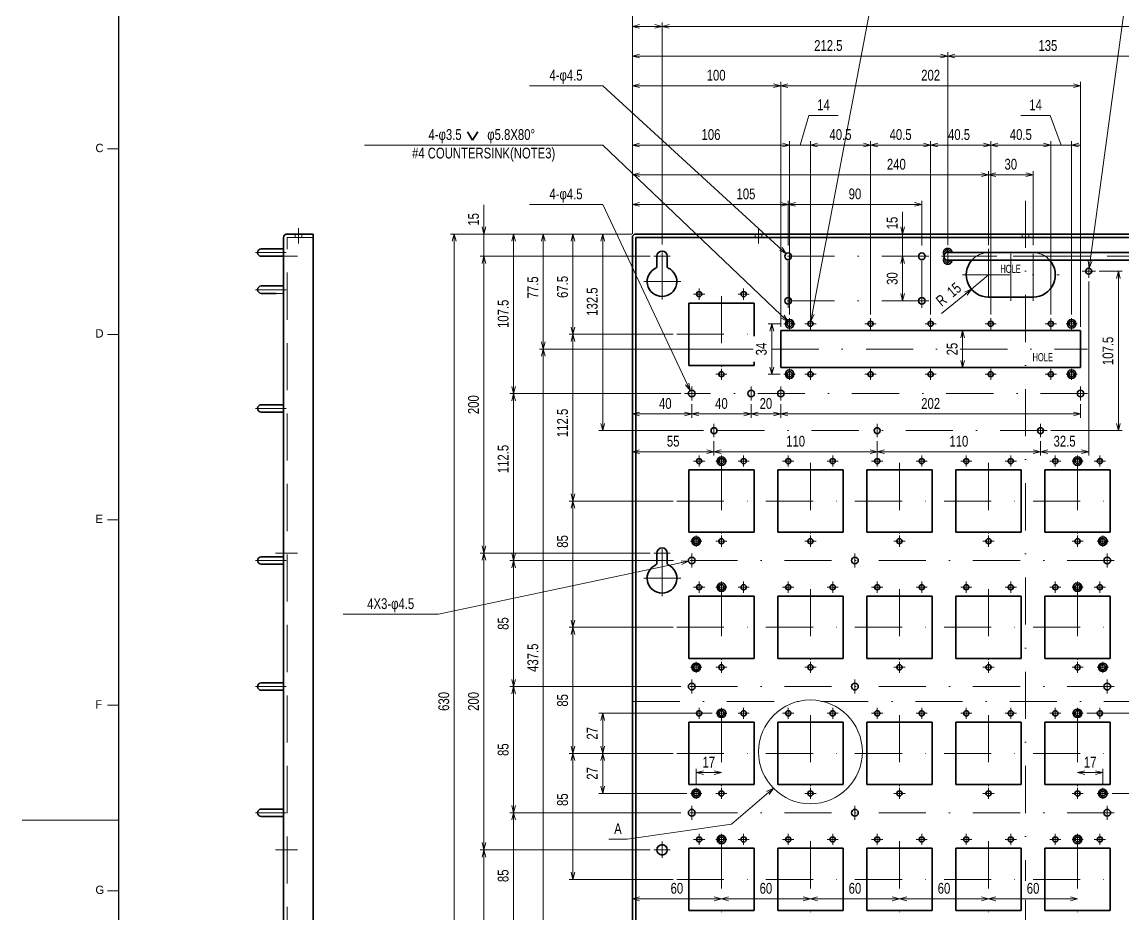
# Model space of a CAD drawing. Header units: millimetres. Extents: x 10 to 832, y 7 to 590.
# Drawn here: x 9.5 to 306.2, y 227.7 to 468.2 of the extents above; entities that cross this region are included whole.
import ezdxf
from ezdxf.enums import TextEntityAlignment as Align

# ---------------------------------------------------------------- set-up
doc = ezdxf.new("R2010")
doc.units = ezdxf.units.MM
for name, pattern in [('DASHDOT', [25.3, 12.7, -6.3, 0, -6.3]), ('DASHED', [19, 12.7, -6.3]), ('DIVIDE', [31.6, 12.7, -6.3, 0, -6.3, 0, -6.3])]:
    doc.linetypes.add(name, pattern=pattern)
for name, color, linetype in [('GR1_02', 7, 'Continuous'), ('GR1_04', 7, 'Continuous'), ('GR1_13', 7, 'Continuous'), ('GR1_16', 7, 'Continuous'), ('図面枠B6M', 7, 'Continuous')]:
    doc.layers.add(name, color=color, linetype=linetype)
doc.styles.add('HG丸ｺﾞｼｯｸM-PRO', font='')
doc.styles.get('HG丸ｺﾞｼｯｸM-PRO').set_extended_font_data('HG丸ｺﾞｼｯｸM-PRO')

# ---------------------------------------------------------------- blocks, each defined once
blk = doc.blocks.new('BLKF023')
at = {"layer": '図面枠B6M', "color": 2, "linetype": 'Continuous', "lineweight": 25}
blk.add_line((35.5, 584), (35.5, 15), dxfattribs=at)
at = {"layer": '図面枠B6M', "color": 4, "linetype": 'Continuous', "lineweight": 13}
for p, q in [((32.5, 434), (35.5, 434)), ((32.5, 384), (35.5, 384)), ((32.5, 334), (35.5, 334)), ((32.5, 284), (35.5, 284)), ((9.5, 253), (35.5, 253)), ((32.5, 234), (35.5, 234))]:
    blk.add_line(p, q, dxfattribs=at)
at = {"layer": '図面枠B6M', "color": 4, "linetype": 'Continuous', "lineweight": 13, "style": 'HG丸ｺﾞｼｯｸM-PRO'}
for s, width, p in [('C', 1.001214, (29.29, 432.45)), ('D', 1.002334, (29.29, 382.45)), ('E', 1.001589, (29.29, 332.45)), ('F', 0.998986, (29.29, 282.45)), ('G', 1.003714, (29.29, 232.45))]:
    blk.add_text(s, height=2.25, dxfattribs=dict(at, width=width)).set_placement(p, align=Align.BOTTOM_LEFT)
blk = doc.blocks.new('BLKF084')
at = {"layer": 'GR1_04', "color": 3, "linetype": 'Continuous', "lineweight": 35}
for p, q in [((80, 324.04), (74, 324.04)), ((74, 322.04), (80, 322.04))]:
    blk.add_line(p, q, dxfattribs=at)
blk.add_arc((74, 323.04), 1, 90, 270, dxfattribs=at)
blk = doc.blocks.new('BLKF083')
at = {"layer": 'GR1_04', "color": 4, "linetype": 'DASHED', "lineweight": 13}
blk.add_line((80, 324.04), (80, 322.04), dxfattribs=at)
at = {"layer": 'GR1_04', "color": 4, "linetype": 'DASHDOT', "lineweight": 13}
blk.add_line((72.4, 323.04), (80.72, 323.04), dxfattribs=at)
at = {"layer": 'GR1_04', "color": 3, "linetype": 'Continuous', "lineweight": 35}
blk.add_blockref('BLKF084', (0, 0), dxfattribs=at)
blk = doc.blocks.new('BLKF086')
at = {"layer": 'GR1_04', "color": 3, "linetype": 'Continuous', "lineweight": 35}
for p, q in [((80, 290.04), (74, 290.04)), ((74, 288.04), (80, 288.04))]:
    blk.add_line(p, q, dxfattribs=at)
blk.add_arc((74, 289.04), 1, 90, 270, dxfattribs=at)
blk = doc.blocks.new('BLKF085')
at = {"layer": 'GR1_04', "color": 4, "linetype": 'DASHDOT', "lineweight": 13}
blk.add_line((72.4, 289.04), (80.72, 289.04), dxfattribs=at)
at = {"layer": 'GR1_04', "color": 4, "linetype": 'DASHED', "lineweight": 13}
blk.add_line((80, 290.04), (80, 288.04), dxfattribs=at)
at = {"layer": 'GR1_04', "color": 3, "linetype": 'Continuous', "lineweight": 35}
blk.add_blockref('BLKF086', (0, 0), dxfattribs=at)
blk = doc.blocks.new('BLKF088')
at = {"layer": 'GR1_04', "color": 3, "linetype": 'Continuous', "lineweight": 35}
for p, q in [((80, 256.04), (74, 256.04)), ((74, 254.04), (80, 254.04))]:
    blk.add_line(p, q, dxfattribs=at)
blk.add_arc((74, 255.04), 1, 90, 270, dxfattribs=at)
blk = doc.blocks.new('BLKF087')
at = {"layer": 'GR1_04', "color": 4, "linetype": 'DASHED', "lineweight": 13}
blk.add_line((80, 256.04), (80, 254.04), dxfattribs=at)
at = {"layer": 'GR1_04', "color": 4, "linetype": 'DASHDOT', "lineweight": 13}
blk.add_line((72.4, 255.04), (80.72, 255.04), dxfattribs=at)
at = {"layer": 'GR1_04', "color": 3, "linetype": 'Continuous', "lineweight": 35}
blk.add_blockref('BLKF088', (0, 0), dxfattribs=at)
blk = doc.blocks.new('BLKF092')
at = {"layer": 'GR1_04', "color": 3, "linetype": 'Continuous', "lineweight": 35}
for p, q in [((80, 407.04), (74, 407.04)), ((74, 405.04), (80, 405.04))]:
    blk.add_line(p, q, dxfattribs=at)
blk.add_arc((74, 406.04), 1, 90, 270, dxfattribs=at)
blk = doc.blocks.new('BLKF091')
at = {"layer": 'GR1_04', "color": 4, "linetype": 'DASHED', "lineweight": 13}
blk.add_line((80, 407.04), (80, 405.04), dxfattribs=at)
at = {"layer": 'GR1_04', "color": 4, "linetype": 'DASHDOT', "lineweight": 13}
blk.add_line((72.4, 406.04), (80.72, 406.04), dxfattribs=at)
at = {"layer": 'GR1_04', "color": 3, "linetype": 'Continuous', "lineweight": 35}
blk.add_blockref('BLKF092', (0, 0), dxfattribs=at)
blk = doc.blocks.new('BLKF100')
at = {"layer": 'GR1_02', "color": 3, "linetype": 'Continuous', "lineweight": 35}
for p, q in [((174, 159.96), (174, 410.12)), ((174.92, 411.04), (385.08, 411.04)), ((174.92, 159.96), (174.92, 410.12)), ((385.08, 410.12), (174.92, 410.12)), ((385.08, 410.12), (385.08, 159.96)), ((386, 159.96), (386, 410.12)), ((385.08, 159.96), (174.92, 159.96)), ((174.92, 159.04), (385.08, 159.04))]:
    blk.add_line(p, q, dxfattribs=at)
at = {"layer": 'GR1_02', "color": 4, "linetype": 'DASHDOT', "lineweight": 13}
for p, q in [((182, 242.84), (182, 247.24)), ((378, 242.84), (378, 247.24)), ((184.2, 245.04), (179.8, 245.04)), ((380.2, 245.04), (375.8, 245.04)), ((182, 162.84), (182, 167.24)), ((378, 162.84), (378, 167.24)), ((184.2, 165.04), (179.8, 165.04)), ((380.2, 165.04), (375.8, 165.04))]:
    blk.add_line(p, q, dxfattribs=at)
at = {"layer": 'GR1_02', "color": 3, "linetype": 'Continuous', "lineweight": 35}
for centre in [(182, 245.04), (378, 245.04), (182, 165.04), (378, 165.04)]:
    blk.add_circle(centre, 1.4, dxfattribs=at)
for centre, start, end in [((174.92, 410.12), 90, 180), ((385.08, 410.12), 0, 90), ((174.92, 159.96), 180, 270), ((385.08, 159.96), 270, 0)]:
    blk.add_arc(centre, 0.92, start, end, dxfattribs=at)
blk = doc.blocks.new('BLKF101')
at = {"layer": 'GR1_02', "color": 3, "linetype": 'Continuous', "lineweight": 35}
for p, q in [((80, 410.12), (80, 159.96)), ((88, 411.04), (80.92, 411.04)), ((88, 159.04), (88, 411.04)), ((88, 159.04), (80.92, 159.04))]:
    blk.add_line(p, q, dxfattribs=at)
at = {"layer": 'GR1_02', "color": 4, "linetype": 'DASHED', "lineweight": 13}
for p, q in [((88, 410.12), (80.92, 410.12)), ((80.92, 159.96), (80.92, 410.12)), ((88, 159.96), (80.92, 159.96))]:
    blk.add_line(p, q, dxfattribs=at)
at = {"layer": 'GR1_02', "color": 4, "linetype": 'DASHDOT', "lineweight": 13}
for p, q in [((77.8, 405.04), (83.72, 405.04)), ((77.8, 325.04), (83.72, 325.04)), ((77.8, 245.04), (83.72, 245.04)), ((77.8, 165.04), (83.72, 165.04))]:
    blk.add_line(p, q, dxfattribs=at)
at = {"layer": 'GR1_02', "color": 3, "linetype": 'Continuous', "lineweight": 35}
for centre, start, end in [((80.92, 410.12), 90, 180), ((80.92, 159.96), 180, 270)]:
    blk.add_arc(centre, 0.92, start, end, dxfattribs=at)
blk = doc.blocks.new('BLKF119')
at = {"layer": 'GR1_02', "color": 4, "linetype": 'DASHED', "lineweight": 13}
blk.add_line((282, 406.04), (270, 406.04), dxfattribs=at)
at = {"layer": 'GR1_02', "color": 3, "linetype": 'Continuous', "lineweight": 35}
blk.add_line((282, 394.04), (270, 394.04), dxfattribs=at)
for centre, start, end in [((270, 400.04), 138.1897, 270), ((282, 400.04), 270, 41.8103)]:
    blk.add_arc(centre, 6, start, end, dxfattribs=at)
at = {"layer": 'GR1_02', "color": 4, "linetype": 'DASHED', "lineweight": 13}
for centre, start, end in [((270, 400.04), 90, 138.1897), ((282, 400.04), 41.8103, 90)]:
    blk.add_arc(centre, 6, start, end, dxfattribs=at)
blk = doc.blocks.new('BLKF131')
at = {"layer": 'GR1_04', "color": 3, "linetype": 'Continuous', "lineweight": 35}
for p, q in [((80, 397.04), (74, 397.04)), ((74, 395.04), (77.96, 395.04))]:
    blk.add_line(p, q, dxfattribs=at)
at = {"layer": 'GR1_04', "color": 4, "linetype": 'DASHED', "lineweight": 13}
blk.add_line((77.96, 395.04), (80, 395.04), dxfattribs=at)
at = {"layer": 'GR1_04', "color": 3, "linetype": 'Continuous', "lineweight": 35}
blk.add_arc((74, 396.04), 1, 90, 270, dxfattribs=at)
blk = doc.blocks.new('BLKF130')
at = {"layer": 'GR1_04', "color": 4, "linetype": 'DASHDOT', "lineweight": 13}
blk.add_line((72.4, 396.04), (80.72, 396.04), dxfattribs=at)
at = {"layer": 'GR1_04', "color": 4, "linetype": 'DASHED', "lineweight": 13}
blk.add_line((80, 397.04), (80, 395.04), dxfattribs=at)
at = {"layer": 'GR1_04', "color": 3, "linetype": 'Continuous', "lineweight": 35}
blk.add_blockref('BLKF131', (0, 0), dxfattribs=at)
blk = doc.blocks.new('BLKF133')
at = {"layer": 'GR1_04', "color": 3, "linetype": 'Continuous', "lineweight": 35}
for p, q in [((80, 365.04), (74, 365.04)), ((74, 363.04), (80, 363.04))]:
    blk.add_line(p, q, dxfattribs=at)
blk.add_arc((74, 364.04), 1, 90, 270, dxfattribs=at)
blk = doc.blocks.new('BLKF132')
at = {"layer": 'GR1_04', "color": 4, "linetype": 'DASHED', "lineweight": 13}
blk.add_line((80, 365.04), (80, 363.04), dxfattribs=at)
at = {"layer": 'GR1_04', "color": 4, "linetype": 'DASHDOT', "lineweight": 13}
blk.add_line((72.4, 364.04), (80.72, 364.04), dxfattribs=at)
at = {"layer": 'GR1_04', "color": 3, "linetype": 'Continuous', "lineweight": 35}
blk.add_blockref('BLKF133', (0, 0), dxfattribs=at)
blk = doc.blocks.new('BLKF147')
at = {"layer": 'GR1_02', "color": 4, "linetype": 'DASHDOT', "lineweight": 13}
for p, q in [((182, 393.41), (182, 407.24)), ((184.2, 405.04), (179.8, 405.04)), ((177.05, 398.24), (187.08, 398.24))]:
    blk.add_line(p, q, dxfattribs=at)
at = {"layer": 'GR1_02', "color": 3, "linetype": 'Continuous', "lineweight": 35}
for p, q in [((180.6, 405.04), (180.6, 402.25)), ((183.4, 405.04), (183.4, 402.25))]:
    blk.add_line(p, q, dxfattribs=at)
for centre, radius, start, end in [((182, 405.04), 1.4, 0, 180), ((182, 398.24), 4, 114.1477, 65.8523), ((180.2, 402.25), 0.4, 294.1477, 0), ((183.8, 402.25), 0.4, 180, 245.8523)]:
    blk.add_arc(centre, radius, start, end, dxfattribs=at)
blk = doc.blocks.new('BLKF148')
at = {"layer": 'GR1_02', "color": 4, "linetype": 'DASHDOT', "lineweight": 13}
for p, q in [((182, 313.41), (182, 327.24)), ((184.2, 325.04), (179.8, 325.04)), ((177.05, 318.24), (187.08, 318.24))]:
    blk.add_line(p, q, dxfattribs=at)
at = {"layer": 'GR1_02', "color": 3, "linetype": 'Continuous', "lineweight": 35}
for p, q in [((180.6, 325.04), (180.6, 322.25)), ((183.4, 325.04), (183.4, 322.25))]:
    blk.add_line(p, q, dxfattribs=at)
for centre, radius, start, end in [((182, 325.04), 1.4, 0, 180), ((182, 318.24), 4, 114.1477, 65.8523), ((180.2, 322.25), 0.4, 294.1477, 0), ((183.8, 322.25), 0.4, 180, 245.8523)]:
    blk.add_arc(centre, radius, start, end, dxfattribs=at)
blk = doc.blocks.new('BLKF150')
at = {"layer": 'GR1_04', "color": 3, "linetype": 'Continuous', "lineweight": 35}
for p, q in [((313, 406.04), (259, 406.04)), ((259, 404.04), (313, 404.04))]:
    blk.add_line(p, q, dxfattribs=at)
for centre, start, end in [((259, 405.04), 90, 270), ((313, 405.04), 270, 90)]:
    blk.add_arc(centre, 1, start, end, dxfattribs=at)
blk = doc.blocks.new('BLKF200')
at = {"layer": 'GR1_02', "color": 3, "linetype": 'Continuous', "lineweight": 35}
for p, q in [((189.2, 375.64), (189.2, 392.44)), ((189.2, 392.44), (206.8, 392.44)), ((206.8, 383.5), (206.8, 392.44)), ((189.2, 375.64), (206.8, 375.64)), ((206.8, 375.64), (206.8, 376.58))]:
    blk.add_line(p, q, dxfattribs=at)
blk = doc.blocks.new('BLKF201')
at = {"layer": 'GR1_02', "color": 3, "linetype": 'Continuous', "lineweight": 35}
for p, q in [((214, 385.04), (294.8, 385.04)), ((214, 375.04), (214, 385.04)), ((294.8, 385.04), (294.8, 375.04)), ((214, 375.04), (294.8, 375.04))]:
    blk.add_line(p, q, dxfattribs=at)
blk = doc.blocks.new('BLKF202')
at = {"layer": 'GR1_02', "color": 3, "linetype": 'Continuous', "lineweight": 35}
for p, q in [((189.2, 330.64), (189.2, 347.44)), ((189.2, 347.44), (206.8, 347.44)), ((206.8, 330.64), (206.8, 347.44)), ((189.2, 330.64), (206.8, 330.64))]:
    blk.add_line(p, q, dxfattribs=at)
blk = doc.blocks.new('BLKF203')
at = {"layer": 'GR1_02', "color": 3, "linetype": 'Continuous', "lineweight": 35}
for p, q in [((213.2, 330.64), (213.2, 347.44)), ((213.2, 347.44), (230.8, 347.44)), ((230.8, 330.64), (230.8, 347.44)), ((213.2, 330.64), (230.8, 330.64))]:
    blk.add_line(p, q, dxfattribs=at)
blk = doc.blocks.new('BLKF204')
at = {"layer": 'GR1_02', "color": 3, "linetype": 'Continuous', "lineweight": 35}
for p, q in [((237.2, 330.64), (237.2, 347.44)), ((237.2, 347.44), (254.8, 347.44)), ((254.8, 330.64), (254.8, 347.44)), ((237.2, 330.64), (254.8, 330.64))]:
    blk.add_line(p, q, dxfattribs=at)
blk = doc.blocks.new('BLKF205')
at = {"layer": 'GR1_02', "color": 3, "linetype": 'Continuous', "lineweight": 35}
for p, q in [((261.2, 330.64), (261.2, 347.44)), ((261.2, 347.44), (278.8, 347.44)), ((278.8, 330.64), (278.8, 347.44)), ((261.2, 330.64), (278.8, 330.64))]:
    blk.add_line(p, q, dxfattribs=at)
blk = doc.blocks.new('BLKF206')
at = {"layer": 'GR1_02', "color": 3, "linetype": 'Continuous', "lineweight": 35}
for p, q in [((285.2, 330.64), (285.2, 347.44)), ((285.2, 347.44), (302.8, 347.44)), ((302.8, 330.64), (302.8, 347.44)), ((285.2, 330.64), (302.8, 330.64))]:
    blk.add_line(p, q, dxfattribs=at)
blk = doc.blocks.new('BLKF207')
at = {"layer": 'GR1_02', "color": 3, "linetype": 'Continuous', "lineweight": 35}
for p, q in [((189.2, 296.64), (189.2, 313.44)), ((189.2, 313.44), (206.8, 313.44)), ((206.8, 296.64), (206.8, 313.44)), ((189.2, 296.64), (206.8, 296.64))]:
    blk.add_line(p, q, dxfattribs=at)
blk = doc.blocks.new('BLKF208')
at = {"layer": 'GR1_02', "color": 3, "linetype": 'Continuous', "lineweight": 35}
for p, q in [((213.2, 296.64), (213.2, 313.44)), ((213.2, 313.44), (230.8, 313.44)), ((230.8, 296.64), (230.8, 313.44)), ((213.2, 296.64), (230.8, 296.64))]:
    blk.add_line(p, q, dxfattribs=at)
blk = doc.blocks.new('BLKF209')
at = {"layer": 'GR1_02', "color": 3, "linetype": 'Continuous', "lineweight": 35}
for p, q in [((237.2, 296.64), (237.2, 313.44)), ((237.2, 313.44), (254.8, 313.44)), ((254.8, 296.64), (254.8, 313.44)), ((237.2, 296.64), (254.8, 296.64))]:
    blk.add_line(p, q, dxfattribs=at)
blk = doc.blocks.new('BLKF210')
at = {"layer": 'GR1_02', "color": 3, "linetype": 'Continuous', "lineweight": 35}
for p, q in [((261.2, 296.64), (261.2, 313.44)), ((261.2, 313.44), (278.8, 313.44)), ((278.8, 296.64), (278.8, 313.44)), ((261.2, 296.64), (278.8, 296.64))]:
    blk.add_line(p, q, dxfattribs=at)
blk = doc.blocks.new('BLKF211')
at = {"layer": 'GR1_02', "color": 3, "linetype": 'Continuous', "lineweight": 35}
for p, q in [((285.2, 296.64), (285.2, 313.44)), ((285.2, 313.44), (302.8, 313.44)), ((302.8, 296.64), (302.8, 313.44)), ((285.2, 296.64), (302.8, 296.64))]:
    blk.add_line(p, q, dxfattribs=at)
blk = doc.blocks.new('BLKF212')
at = {"layer": 'GR1_02', "color": 3, "linetype": 'Continuous', "lineweight": 35}
for p, q in [((189.2, 262.64), (189.2, 279.44)), ((189.2, 279.44), (206.8, 279.44)), ((206.8, 262.64), (206.8, 279.44)), ((189.2, 262.64), (206.8, 262.64))]:
    blk.add_line(p, q, dxfattribs=at)
blk = doc.blocks.new('BLKF213')
at = {"layer": 'GR1_02', "color": 3, "linetype": 'Continuous', "lineweight": 35}
for p, q in [((213.2, 262.64), (213.2, 279.44)), ((213.2, 279.44), (230.8, 279.44)), ((230.8, 262.64), (230.8, 279.44)), ((213.2, 262.64), (230.8, 262.64))]:
    blk.add_line(p, q, dxfattribs=at)
blk = doc.blocks.new('BLKF214')
at = {"layer": 'GR1_02', "color": 3, "linetype": 'Continuous', "lineweight": 35}
for p, q in [((237.2, 262.64), (237.2, 279.44)), ((237.2, 279.44), (254.8, 279.44)), ((254.8, 262.64), (254.8, 279.44)), ((237.2, 262.64), (254.8, 262.64))]:
    blk.add_line(p, q, dxfattribs=at)
blk = doc.blocks.new('BLKF215')
at = {"layer": 'GR1_02', "color": 3, "linetype": 'Continuous', "lineweight": 35}
for p, q in [((261.2, 262.64), (261.2, 279.44)), ((261.2, 279.44), (278.8, 279.44)), ((278.8, 262.64), (278.8, 279.44)), ((261.2, 262.64), (278.8, 262.64))]:
    blk.add_line(p, q, dxfattribs=at)
blk = doc.blocks.new('BLKF216')
at = {"layer": 'GR1_02', "color": 3, "linetype": 'Continuous', "lineweight": 35}
for p, q in [((285.2, 262.64), (285.2, 279.44)), ((285.2, 279.44), (302.8, 279.44)), ((302.8, 262.64), (302.8, 279.44)), ((285.2, 262.64), (302.8, 262.64))]:
    blk.add_line(p, q, dxfattribs=at)
blk = doc.blocks.new('BLKF217')
at = {"layer": 'GR1_02', "color": 3, "linetype": 'Continuous', "lineweight": 35}
for p, q in [((189.2, 228.64), (189.2, 245.44)), ((189.2, 245.44), (206.8, 245.44)), ((206.8, 228.64), (206.8, 245.44)), ((189.2, 228.64), (206.8, 228.64))]:
    blk.add_line(p, q, dxfattribs=at)
blk = doc.blocks.new('BLKF218')
at = {"layer": 'GR1_02', "color": 3, "linetype": 'Continuous', "lineweight": 35}
for p, q in [((213.2, 228.64), (213.2, 245.44)), ((213.2, 245.44), (230.8, 245.44)), ((230.8, 228.64), (230.8, 245.44)), ((213.2, 228.64), (230.8, 228.64))]:
    blk.add_line(p, q, dxfattribs=at)
blk = doc.blocks.new('BLKF219')
at = {"layer": 'GR1_02', "color": 3, "linetype": 'Continuous', "lineweight": 35}
for p, q in [((237.2, 228.64), (237.2, 245.44)), ((237.2, 245.44), (254.8, 245.44)), ((254.8, 228.64), (254.8, 245.44)), ((237.2, 228.64), (254.8, 228.64))]:
    blk.add_line(p, q, dxfattribs=at)
blk = doc.blocks.new('BLKF220')
at = {"layer": 'GR1_02', "color": 3, "linetype": 'Continuous', "lineweight": 35}
for p, q in [((261.2, 228.64), (261.2, 245.44)), ((261.2, 245.44), (278.8, 245.44)), ((278.8, 228.64), (278.8, 245.44)), ((261.2, 228.64), (278.8, 228.64))]:
    blk.add_line(p, q, dxfattribs=at)
blk = doc.blocks.new('BLKF221')
at = {"layer": 'GR1_02', "color": 3, "linetype": 'Continuous', "lineweight": 35}
for p, q in [((285.2, 228.64), (285.2, 245.44)), ((285.2, 245.44), (302.8, 245.44)), ((302.8, 228.64), (302.8, 245.44)), ((285.2, 228.64), (302.8, 228.64))]:
    blk.add_line(p, q, dxfattribs=at)
blk = doc.blocks.new('FXTIP_ARROW_S')
at = {"color": 0, "linetype": 'Continuous', "lineweight": -2}
for q in [(-1, 0), (-0.97, 0.26), (-0.97, -0.26)]:
    blk.add_line((0, 0), q, dxfattribs=at)
blk = doc.blocks.new('FXTIP_ARROW_E')
at = {"color": 0, "linetype": 'Continuous', "lineweight": -2}
for q in [(-1, 0), (-0.97, 0.26), (-0.97, -0.26)]:
    blk.add_line((0, 0), q, dxfattribs=at)

msp = doc.modelspace()

# ---------------------------------------------------------------- hatches: boundary and pattern name
at = {"layer": 'GR1_13', "linetype": 'DIVIDE', "lineweight": 13}
h = msp.add_hatch(dxfattribs=at)
h.set_pattern_fill('_USER', color=4, scale=0.4, angle=45, style=0, pattern_type=0)
h.set_pattern_definition([(45, (0, 0), (-0.2828427, 0.2828427), [])])
edge = h.paths.add_edge_path(flags=0)
edge.add_arc((259, 404.04), 1.2, 143.1301, 360)
edge.add_line((260.2, 404.04), (259, 404.04))
edge.add_arc((259, 405.04), 1, 196.2602, 270, ccw=False)
edge = h.paths.add_edge_path(flags=0)
edge.add_arc((259, 406.04), 1.2, 0, 216.8699, ccw=False)
edge.add_line((260.2, 406.04), (259, 406.04))
edge.add_arc((259, 405.04), 1, 90, 163.7398)

# ---------------------------------------------------------------- linework, layer by layer
at = {"layer": 'GR1_02', "color": 4, "linetype": 'DASHDOT', "lineweight": 13}
for p, q in [((280, 420.04), (280, 236.64)), ((280, 420.04), (280, 236.64)), ((84, 408.5), (84, 412.66)), ((208, 408.5), (208, 412.66)), ((216, 391.14), (216, 406.94)), ((252, 391.14), (252, 406.94)), ((270, 407.04), (270, 393.04)), ((276, 393.04), (276, 407.04)), ((282, 393.04), (282, 407.04)), ((253.9, 405.04), (214.1, 405.04)), ((298.8, 401.04), (295.2, 401.04)), ((297, 399.24), (297, 402.84)), ((263, 400.04), (289, 400.04)), ((193.5, 394.84), (190.5, 394.84)), ((192, 393.34), (192, 396.34)), ((205.5, 394.84), (202.5, 394.84)), ((204, 393.34), (204, 396.34)), ((198, 394.34), (198, 374.74)), ((253.9, 393.04), (214.1, 393.04)), ((217.9, 386.84), (214.8, 386.84)), ((216.4, 385.34), (216.4, 388.34)), ((223.5, 386.84), (220.5, 386.84)), ((222, 385.34), (222, 388.34)), ((239.7, 386.84), (236.7, 386.84)), ((238.2, 385.34), (238.2, 388.34)), ((255.9, 386.84), (252.9, 386.84)), ((254.4, 385.34), (254.4, 388.34)), ((272.1, 386.84), (269.1, 386.84)), ((270.6, 385.34), (270.6, 388.34)), ((288.3, 386.84), (285.3, 386.84)), ((286.8, 385.34), (286.8, 388.34)), ((293.9, 386.84), (290.9, 386.84)), ((292.4, 385.34), (292.4, 388.34)), ((186, 384.04), (210, 384.04)), ((211.58, 380.04), (296.63, 380.04)), ((198, 371.74), (198, 374.74)), ((216.4, 371.74), (216.4, 374.74)), ((222, 371.74), (222, 374.74)), ((238.2, 371.74), (238.2, 374.74)), ((254.4, 371.74), (254.4, 374.74)), ((270.6, 371.74), (270.6, 374.74)), ((286.8, 371.74), (286.8, 374.74)), ((292.4, 371.74), (292.4, 374.74)), ((199.5, 373.24), (196.5, 373.24)), ((217.9, 373.24), (214.8, 373.24)), ((223.5, 373.24), (220.5, 373.24)), ((239.7, 373.24), (236.7, 373.24)), ((255.9, 373.24), (252.9, 373.24)), ((272.1, 373.24), (269.1, 373.24)), ((288.3, 373.24), (285.3, 373.24)), ((293.9, 373.24), (290.9, 373.24)), ((296.7, 368.04), (188.1, 368.04)), ((190, 366.14), (190, 369.94)), ((206, 366.14), (206, 369.94)), ((214, 366.14), (214, 369.94)), ((294.8, 366.14), (294.8, 369.94)), ((196, 356.24), (196, 359.84)), ((240, 356.24), (240, 359.84)), ((284, 356.24), (284, 359.84)), ((285.8, 358.04), (194.2, 358.04)), ((192, 348.34), (192, 351.34)), ((198, 348.34), (198, 351.34)), ((204, 348.34), (204, 351.34)), ((216, 348.34), (216, 351.34)), ((228, 348.34), (228, 351.34)), ((240, 348.34), (240, 351.34)), ((252, 348.34), (252, 351.34)), ((264, 348.34), (264, 351.34)), ((276, 348.34), (276, 351.34)), ((288, 348.34), (288, 351.34)), ((294, 348.34), (294, 351.34)), ((300, 348.34), (300, 351.34)), ((193.5, 349.84), (190.5, 349.84)), ((199.5, 349.84), (196.5, 349.84)), ((198, 349.34), (198, 329.74)), ((205.5, 349.84), (202.5, 349.84)), ((217.5, 349.84), (214.5, 349.84)), ((222, 349.34), (222, 329.74)), ((229.5, 349.84), (226.5, 349.84)), ((241.5, 349.84), (238.5, 349.84)), ((246, 349.34), (246, 329.74)), ((253.5, 349.84), (250.5, 349.84)), ((265.5, 349.84), (262.5, 349.84)), ((270, 349.34), (270, 329.74)), ((277.5, 349.84), (274.5, 349.84)), ((289.5, 349.84), (286.5, 349.84)), ((295.5, 349.84), (292.5, 349.84)), ((294, 349.34), (294, 329.74)), ((301.5, 349.84), (298.5, 349.84)), ((186, 339.04), (210, 339.04)), ((210, 339.04), (234, 339.04)), ((234, 339.04), (258, 339.04)), ((258, 339.04), (282, 339.04)), ((282, 339.04), (306, 339.04)), ((191.2, 326.74), (191.2, 329.74)), ((198, 326.74), (198, 329.74)), ((222, 326.74), (222, 329.74)), ((246, 326.74), (246, 329.74)), ((270, 326.74), (270, 329.74)), ((294, 326.74), (294, 329.74)), ((300.8, 326.74), (300.8, 329.74)), ((192.7, 328.24), (189.7, 328.24)), ((199.5, 328.24), (196.5, 328.24)), ((223.5, 328.24), (220.5, 328.24)), ((247.5, 328.24), (244.5, 328.24)), ((271.5, 328.24), (268.5, 328.24)), ((295.5, 328.24), (292.5, 328.24)), ((302.3, 328.24), (299.3, 328.24)), ((190, 321.14), (190, 324.94)), ((234, 321.14), (234, 324.94)), ((302, 321.14), (302, 324.94)), ((303.9, 323.04), (185.9, 323.04)), ((193.5, 315.84), (190.5, 315.84)), ((192, 314.34), (192, 317.34)), ((199.5, 315.84), (196.5, 315.84)), ((198, 314.34), (198, 317.34)), ((198, 315.34), (198, 295.74)), ((205.5, 315.84), (202.5, 315.84)), ((204, 314.34), (204, 317.34)), ((217.5, 315.84), (214.5, 315.84)), ((216, 314.34), (216, 317.34)), ((222, 315.34), (222, 295.74)), ((229.5, 315.84), (226.5, 315.84)), ((228, 314.34), (228, 317.34)), ((241.5, 315.84), (238.5, 315.84)), ((240, 314.34), (240, 317.34)), ((246, 315.34), (246, 295.74)), ((253.5, 315.84), (250.5, 315.84)), ((252, 314.34), (252, 317.34)), ((265.5, 315.84), (262.5, 315.84)), ((264, 314.34), (264, 317.34)), ((270, 315.34), (270, 295.74)), ((277.5, 315.84), (274.5, 315.84)), ((276, 314.34), (276, 317.34)), ((289.5, 315.84), (286.5, 315.84)), ((288, 314.34), (288, 317.34)), ((295.5, 315.84), (292.5, 315.84)), ((294, 314.34), (294, 317.34)), ((294, 315.34), (294, 295.74)), ((301.5, 315.84), (298.5, 315.84)), ((300, 314.34), (300, 317.34)), ((186, 305.04), (210, 305.04)), ((210, 305.04), (234, 305.04)), ((234, 305.04), (258, 305.04)), ((258, 305.04), (282, 305.04)), ((282, 305.04), (306, 305.04)), ((192.7, 294.24), (189.7, 294.24)), ((191.2, 292.74), (191.2, 295.74)), ((199.5, 294.24), (196.5, 294.24)), ((198, 292.74), (198, 295.74)), ((223.5, 294.24), (220.5, 294.24)), ((222, 292.74), (222, 295.74)), ((247.5, 294.24), (244.5, 294.24)), ((246, 292.74), (246, 295.74)), ((271.5, 294.24), (268.5, 294.24)), ((270, 292.74), (270, 295.74)), ((295.5, 294.24), (292.5, 294.24)), ((294, 292.74), (294, 295.74)), ((302.3, 294.24), (299.3, 294.24)), ((300.8, 292.74), (300.8, 295.74)), ((190, 287.14), (190, 290.94)), ((234, 287.14), (234, 290.94)), ((302, 287.14), (302, 290.94)), ((303.9, 289.04), (188.1, 289.04)), ((390, 285.04), (170, 285.04)), ((390, 285.04), (170, 285.04)), ((192, 280.34), (192, 283.34)), ((198, 280.34), (198, 283.34)), ((204, 280.34), (204, 283.34)), ((216, 280.34), (216, 283.34)), ((228, 280.34), (228, 283.34)), ((240, 280.34), (240, 283.34)), ((252, 280.34), (252, 283.34)), ((264, 280.34), (264, 283.34)), ((276, 280.34), (276, 283.34)), ((288, 280.34), (288, 283.34)), ((294, 280.34), (294, 283.34)), ((300, 280.34), (300, 283.34)), ((193.5, 281.84), (190.5, 281.84)), ((199.5, 281.84), (196.5, 281.84)), ((198, 281.34), (198, 261.74)), ((205.5, 281.84), (202.5, 281.84)), ((217.5, 281.84), (214.5, 281.84)), ((222, 281.34), (222, 261.74)), ((229.5, 281.84), (226.5, 281.84)), ((241.5, 281.84), (238.5, 281.84)), ((246, 281.34), (246, 261.74)), ((253.5, 281.84), (250.5, 281.84)), ((265.5, 281.84), (262.5, 281.84)), ((270, 281.34), (270, 261.74)), ((277.5, 281.84), (274.5, 281.84)), ((289.5, 281.84), (286.5, 281.84)), ((295.5, 281.84), (292.5, 281.84)), ((294, 281.34), (294, 261.74)), ((301.5, 281.84), (298.5, 281.84)), ((186, 271.04), (210, 271.04)), ((210, 271.04), (234, 271.04)), ((234, 271.04), (258, 271.04)), ((258, 271.04), (282, 271.04)), ((282, 271.04), (306, 271.04)), ((191.2, 258.74), (191.2, 261.74)), ((198, 258.74), (198, 261.74)), ((222, 258.74), (222, 261.74)), ((246, 258.74), (246, 261.74)), ((270, 258.74), (270, 261.74)), ((294, 258.74), (294, 261.74)), ((300.8, 258.74), (300.8, 261.74)), ((192.7, 260.24), (189.7, 260.24)), ((199.5, 260.24), (196.5, 260.24)), ((223.5, 260.24), (220.5, 260.24)), ((247.5, 260.24), (244.5, 260.24)), ((271.5, 260.24), (268.5, 260.24)), ((295.5, 260.24), (292.5, 260.24)), ((302.3, 260.24), (299.3, 260.24)), ((190, 253.14), (190, 256.94)), ((234, 253.14), (234, 256.94)), ((302, 253.14), (302, 256.94)), ((303.9, 255.04), (188.1, 255.04)), ((192, 246.34), (192, 249.34)), ((198, 246.34), (198, 249.34)), ((204, 246.34), (204, 249.34)), ((216, 246.34), (216, 249.34)), ((228, 246.34), (228, 249.34)), ((240, 246.34), (240, 249.34)), ((252, 246.34), (252, 249.34)), ((264, 246.34), (264, 249.34)), ((276, 246.34), (276, 249.34)), ((288, 246.34), (288, 249.34)), ((294, 246.34), (294, 249.34)), ((300, 246.34), (300, 249.34)), ((193.5, 247.84), (190.5, 247.84)), ((199.5, 247.84), (196.5, 247.84)), ((198, 247.34), (198, 227.74)), ((205.5, 247.84), (202.5, 247.84)), ((217.5, 247.84), (214.5, 247.84)), ((222, 247.34), (222, 227.74)), ((229.5, 247.84), (226.5, 247.84)), ((241.5, 247.84), (238.5, 247.84)), ((246, 247.34), (246, 227.74)), ((253.5, 247.84), (250.5, 247.84)), ((265.5, 247.84), (262.5, 247.84)), ((270, 247.34), (270, 227.74)), ((277.5, 247.84), (274.5, 247.84)), ((289.5, 247.84), (286.5, 247.84)), ((295.5, 247.84), (292.5, 247.84)), ((294, 247.34), (294, 227.74)), ((301.5, 247.84), (298.5, 247.84)), ((186, 237.04), (210, 237.04)), ((210, 237.04), (234, 237.04)), ((234, 237.04), (258, 237.04)), ((258, 237.04), (282, 237.04)), ((282, 237.04), (306, 237.04)), ((280, 231.52), (280, 150.04)), ((280, 231.52), (280, 150.04))]:
    msp.add_line(p, q, dxfattribs=at)
at = {"layer": 'GR1_02', "color": 4, "linetype": 'DASHED', "lineweight": 13}
for p, q in [((83.1, 411.04), (83.1, 410.12)), ((84.9, 411.04), (84.9, 410.12)), ((207.1, 411.04), (207.1, 410.12)), ((208.9, 411.04), (208.9, 410.12)), ((279.1, 411.04), (279.1, 410.12)), ((280.9, 411.04), (280.9, 410.12))]:
    msp.add_line(p, q, dxfattribs=at)
at = {"layer": 'GR1_02', "color": 3, "linetype": 'Continuous', "lineweight": 35}
for centre, radius in [((216, 405.04), 0.9), ((252, 405.04), 0.9), ((297, 401.04), 0.8), ((192, 394.84), 0.7), ((204, 394.84), 0.7), ((216, 393.04), 0.9), ((252, 393.04), 0.9), ((216.4, 386.84), 1.16), ((216.4, 386.84), 0.7), ((222, 386.84), 0.7), ((238.2, 386.84), 0.7), ((254.4, 386.84), 0.7), ((270.6, 386.84), 0.7), ((286.8, 386.84), 0.7), ((292.4, 386.84), 1.16), ((292.4, 386.84), 0.7), ((198, 373.24), 0.7), ((216.4, 373.24), 1.16), ((216.4, 373.24), 0.7), ((222, 373.24), 0.7), ((238.2, 373.24), 0.7), ((254.4, 373.24), 0.7), ((270.6, 373.24), 0.7), ((286.8, 373.24), 0.7), ((292.4, 373.24), 1.16), ((292.4, 373.24), 0.7), ((190, 368.04), 0.9), ((206, 368.04), 0.9), ((214, 368.04), 0.9), ((294.8, 368.04), 0.9), ((196, 358.04), 0.8), ((240, 358.04), 0.8), ((284, 358.04), 0.8), ((192, 349.84), 0.7), ((198, 349.84), 1.16), ((198, 349.84), 0.7), ((204, 349.84), 0.7), ((216, 349.84), 0.7), ((228, 349.84), 0.7), ((240, 349.84), 0.7), ((252, 349.84), 0.7), ((264, 349.84), 0.7), ((276, 349.84), 0.7), ((288, 349.84), 0.7), ((294, 349.84), 1.16), ((294, 349.84), 0.7), ((300, 349.84), 0.7), ((191.2, 328.24), 1.16), ((300.8, 328.24), 1.16), ((191.2, 328.24), 0.7), ((198, 328.24), 0.7), ((222, 328.24), 0.7), ((246, 328.24), 0.7), ((270, 328.24), 0.7), ((294, 328.24), 0.7), ((300.8, 328.24), 0.7), ((190, 323.04), 0.9), ((234, 323.04), 0.9), ((302, 323.04), 0.9), ((192, 315.84), 0.7), ((198, 315.84), 1.16), ((198, 315.84), 0.7), ((204, 315.84), 0.7), ((216, 315.84), 0.7), ((228, 315.84), 0.7), ((240, 315.84), 0.7), ((252, 315.84), 0.7), ((264, 315.84), 0.7), ((276, 315.84), 0.7), ((288, 315.84), 0.7), ((294, 315.84), 1.16), ((294, 315.84), 0.7), ((300, 315.84), 0.7), ((191.2, 294.24), 1.16), ((191.2, 294.24), 0.7), ((198, 294.24), 0.7), ((222, 294.24), 0.7), ((246, 294.24), 0.7), ((270, 294.24), 0.7), ((294, 294.24), 0.7), ((300.8, 294.24), 1.16), ((300.8, 294.24), 0.7), ((190, 289.04), 0.9), ((234, 289.04), 0.9), ((302, 289.04), 0.9), ((192, 281.84), 0.7), ((198, 281.84), 1.16), ((198, 281.84), 0.7), ((204, 281.84), 0.7), ((216, 281.84), 0.7), ((228, 281.84), 0.7), ((240, 281.84), 0.7), ((252, 281.84), 0.7), ((264, 281.84), 0.7), ((276, 281.84), 0.7), ((288, 281.84), 0.7), ((294, 281.84), 1.16), ((294, 281.84), 0.7), ((300, 281.84), 0.7), ((191.2, 260.24), 1.16), ((300.8, 260.24), 1.16), ((191.2, 260.24), 0.7), ((198, 260.24), 0.7), ((222, 260.24), 0.7), ((246, 260.24), 0.7), ((270, 260.24), 0.7), ((294, 260.24), 0.7), ((300.8, 260.24), 0.7), ((190, 255.04), 0.9), ((234, 255.04), 0.9), ((302, 255.04), 0.9), ((192, 247.84), 0.7), ((198, 247.84), 1.16), ((198, 247.84), 0.7), ((204, 247.84), 0.7), ((216, 247.84), 0.7), ((228, 247.84), 0.7), ((240, 247.84), 0.7), ((252, 247.84), 0.7), ((264, 247.84), 0.7), ((276, 247.84), 0.7), ((288, 247.84), 0.7), ((294, 247.84), 1.16), ((294, 247.84), 0.7), ((300, 247.84), 0.7)]:
    msp.add_circle(centre, radius, dxfattribs=at)
at = {"layer": 'GR1_04', "color": 4, "linetype": 'DASHDOT', "lineweight": 13}
for p, q in [((259, 403.04), (259, 407.04)), ((314.7, 405.04), (257.3, 405.04))]:
    msp.add_line(p, q, dxfattribs=at)
at = {"layer": 'GR1_13', "color": 4, "linetype": 'DIVIDE', "lineweight": 13}
for centre, start, end in [((259, 406.04), 360, 216.8699), ((259, 404.04), 143.1301, 360)]:
    msp.add_arc(centre, 1.2, start, end, dxfattribs=at)
at = {"layer": 'GR1_16', "color": 4, "linetype": 'Continuous', "lineweight": 13}
for p, q in [((222.15, 387.52), (240.21, 483.04)), ((297.11, 401.83), (308.11, 483.04)), ((174, 411.12), (174, 476.04)), ((174, 411.12), (174, 468.04)), ((174, 467.04), (182, 467.04)), ((182, 408.24), (182, 468.04)), ((182, 467.04), (378, 467.04)), ((174, 411.12), (174, 460.04)), ((259, 408.04), (259, 460.04)), ((174, 459.04), (259, 459.04)), ((259, 459.04), (313, 459.04)), ((174, 411.12), (174, 452.04)), ((214, 386.04), (214, 452.04)), ((294.8, 386.04), (294.8, 452.04)), ((166, 451.04), (146.24, 451.04)), ((215.42, 405.73), (166, 451.04)), ((174, 451.04), (214, 451.04)), ((214, 451.04), (294.8, 451.04)), ((219.2, 435.04), (221.57, 443.04)), ((221.57, 443.04), (229.49, 443.04)), ((286.65, 443.04), (278.73, 443.04)), ((289.6, 435.04), (286.65, 443.04)), ((166, 435.04), (101.84, 435.04)), ((216, 387.42), (166, 435.04)), ((174, 411.12), (174, 436.04)), ((174, 435.04), (216.4, 435.04)), ((216.4, 389.34), (216.4, 436.04)), ((216.4, 435.04), (222, 435.04)), ((222, 389.34), (222, 436.04)), ((222, 435.04), (238.2, 435.04)), ((238.2, 389.34), (238.2, 436.04)), ((238.2, 435.04), (254.4, 435.04)), ((254.4, 389.34), (254.4, 436.04)), ((254.4, 435.04), (270.6, 435.04)), ((270.6, 389.34), (270.6, 436.04)), ((270.6, 435.04), (286.8, 435.04)), ((286.8, 389.34), (286.8, 436.04)), ((286.8, 435.04), (292.4, 435.04)), ((292.4, 389.34), (292.4, 436.04)), ((292.4, 435.04), (294.9, 435.04)), ((174, 411.12), (174, 428.04)), ((270, 408.04), (270, 428.04)), ((282, 408.04), (282, 428.04)), ((174, 427.04), (270, 427.04)), ((270, 427.04), (282, 427.04)), ((134, 411.04), (134, 418.96)), ((166, 419.04), (146.24, 419.04)), ((189.62, 368.85), (166, 419.04)), ((174, 411.12), (174, 420.04)), ((174, 419.04), (216, 419.04)), ((216, 407.94), (216, 420.04)), ((216, 419.04), (252, 419.04)), ((252, 407.94), (252, 420.04)), ((246.85, 411.04), (246.85, 417)), ((173.92, 411.04), (125, 411.04)), ((126, 159.04), (126, 411.04)), ((173.92, 411.04), (133, 411.04)), ((134, 405.04), (134, 411.04)), ((173.92, 411.04), (141, 411.04)), ((142, 368.04), (142, 411.04)), ((173.92, 411.04), (149, 411.04)), ((150, 380.04), (150, 411.04)), ((173.92, 411.04), (157, 411.04)), ((158, 384.04), (158, 411.04)), ((173.92, 411.04), (165, 411.04)), ((166, 358.04), (166, 411.04)), ((246.85, 405.04), (246.85, 411.04)), ((178.8, 405.04), (133, 405.04)), ((134, 325.04), (134, 405.04)), ((246.85, 393.04), (246.85, 405.04)), ((299.8, 401.04), (306, 401.04)), ((305, 358.04), (305, 401.04)), ((265.37, 396.22), (270, 400.04)), ((297, 398.24), (297, 351.37)), ((265.37, 396.22), (257.35, 389.59)), ((213.8, 386.84), (210.58, 386.84)), ((211.58, 373.24), (211.58, 386.84)), ((185, 384.04), (157, 384.04)), ((158, 339.04), (158, 384.04)), ((263.01, 375.04), (263.01, 385.04)), ((206.58, 380.04), (149, 380.04)), ((150, 205.04), (150, 380.04)), ((213.8, 373.24), (210.58, 373.24)), ((187.1, 368.04), (141, 368.04)), ((142, 323.04), (142, 368.04)), ((190, 365.14), (190, 361.54)), ((206, 365.14), (206, 361.54)), ((214, 365.14), (214, 361.54)), ((294.8, 365.14), (294.8, 361.54)), ((174, 362.54), (190, 362.54)), ((190, 362.54), (206, 362.54)), ((206, 362.54), (214, 362.54)), ((214, 362.54), (294.8, 362.54)), ((193.2, 358.04), (165, 358.04)), ((286.8, 358.04), (306, 358.04)), ((196, 355.24), (196, 351.37)), ((240, 355.24), (240, 351.37)), ((284, 355.24), (284, 351.37)), ((174, 352.37), (196, 352.37)), ((196, 352.37), (240, 352.37)), ((240, 352.37), (284, 352.37)), ((284, 352.37), (297, 352.37)), ((185, 339.04), (157, 339.04)), ((158, 305.04), (158, 339.04)), ((178.8, 325.04), (133, 325.04)), ((134, 245.04), (134, 325.04)), ((189.12, 322.88), (121.71, 308.57)), ((185.11, 323.04), (141, 323.04)), ((142, 289.04), (142, 323.04)), ((121.71, 308.57), (96.03, 308.57)), ((185, 305.04), (157, 305.04)), ((158, 271.04), (158, 305.04)), ((187.1, 289.04), (141, 289.04)), ((142, 255.04), (142, 289.04)), ((195.5, 281.84), (165, 281.84)), ((166, 271.04), (166, 281.84)), ((296.5, 281.84), (311.8, 281.84)), ((185, 271.04), (157, 271.04)), ((158, 237.04), (158, 271.04)), ((185, 271.04), (165, 271.04)), ((166, 260.24), (166, 271.04)), ((191.2, 262.74), (191.2, 266.84)), ((191.2, 265.84), (198, 265.84)), ((294, 265.84), (300.8, 265.84)), ((300.8, 262.74), (300.8, 266.84)), ((212, 261.64), (200.75, 251.99)), ((188.7, 260.24), (165, 260.24)), ((303.3, 260.24), (311.8, 260.24)), ((187.1, 255.04), (141, 255.04)), ((142, 221.04), (142, 255.04)), ((200.75, 251.99), (172.6, 247.92)), ((172.6, 247.92), (167.64, 247.92)), ((178.8, 245.04), (133, 245.04)), ((134, 165.04), (134, 245.04)), ((185, 237.04), (157, 237.04)), ((174, 231.84), (198, 231.84)), ((198, 231.84), (222, 231.84)), ((222, 231.84), (246, 231.84)), ((246, 231.84), (270, 231.84)), ((270, 231.84), (294, 231.84))]:
    msp.add_line(p, q, dxfattribs=at)
at = {"layer": 'GR1_16', "color": 3, "linetype": 'Continuous', "lineweight": 35}
for p, q in [((129.57, 438.61), (130.94, 436.36)), ((130.94, 436.36), (132.32, 438.61))]:
    msp.add_line(p, q, dxfattribs=at)
at = {"layer": 'GR1_16', "color": 4, "linetype": 'DASHDOT', "lineweight": 13}
msp.add_line((323, 405.04), (257.3, 405.04), dxfattribs=at)
at = {"layer": 'GR1_16', "color": 4, "linetype": 'Continuous', "lineweight": 13}
msp.add_circle((222, 271.44), 14, dxfattribs=at)

# ---------------------------------------------------------------- block references
at = {"layer": 'GR1_02', "color": 4, "linetype": 'Continuous', "lineweight": 13}
msp.add_blockref('BLKF101', (0, 0), dxfattribs=at)
at = {"layer": 'GR1_02', "color": 3, "linetype": 'Continuous', "lineweight": 35}
for name in ['BLKF100', 'BLKF147', 'BLKF200', 'BLKF201', 'BLKF202', 'BLKF203', 'BLKF204', 'BLKF205', 'BLKF206', 'BLKF148', 'BLKF207', 'BLKF208', 'BLKF209', 'BLKF210', 'BLKF211', 'BLKF212', 'BLKF213', 'BLKF214', 'BLKF215', 'BLKF216', 'BLKF217', 'BLKF218', 'BLKF219', 'BLKF220', 'BLKF221']:
    msp.add_blockref(name, (0, 0), dxfattribs=at)
at = {"layer": 'GR1_02', "color": 3, "linetype": 'DASHED', "lineweight": 13}
msp.add_blockref('BLKF119', (0, 0), dxfattribs=at)
at = {"layer": 'GR1_04', "color": 4, "linetype": 'DASHED', "lineweight": 13}
for name in ['BLKF091', 'BLKF130', 'BLKF132', 'BLKF083', 'BLKF085', 'BLKF087']:
    msp.add_blockref(name, (0, 0), dxfattribs=at)
at = {"layer": 'GR1_04', "color": 3, "linetype": 'Continuous', "lineweight": 35}
msp.add_blockref('BLKF150', (0, 0), dxfattribs=at)
at = {"layer": 'GR1_16', "color": 4, "linetype": 'Continuous', "lineweight": 13, "xscale": 2, "yscale": 2}
for name, p, rotation in [('FXTIP_ARROW_S', (174, 467.04), 180), ('FXTIP_ARROW_E', (182, 467.04), 360), ('FXTIP_ARROW_S', (182, 467.04), 180), ('FXTIP_ARROW_S', (174, 459.04), 180), ('FXTIP_ARROW_E', (259, 459.04), 360), ('FXTIP_ARROW_S', (259, 459.04), 180), ('FXTIP_ARROW_S', (174, 451.04), 180), ('FXTIP_ARROW_E', (214, 451.04), 360), ('FXTIP_ARROW_S', (214, 451.04), 180), ('FXTIP_ARROW_E', (294.8, 451.04), 360), ('FXTIP_ARROW_S', (174, 435.04), 180), ('FXTIP_ARROW_E', (216.4, 435.04), 360), ('FXTIP_ARROW_S', (222, 435.04), 180), ('FXTIP_ARROW_E', (238.2, 435.04), 360), ('FXTIP_ARROW_S', (238.2, 435.04), 180), ('FXTIP_ARROW_E', (254.4, 435.04), 360), ('FXTIP_ARROW_S', (254.4, 435.04), 180), ('FXTIP_ARROW_E', (270.6, 435.04), 360), ('FXTIP_ARROW_S', (270.6, 435.04), 180), ('FXTIP_ARROW_E', (286.8, 435.04), 360), ('FXTIP_ARROW_S', (292.4, 435.04), 180), ('FXTIP_ARROW_S', (174, 427.04), 180), ('FXTIP_ARROW_E', (270, 427.04), 360), ('FXTIP_ARROW_S', (270, 427.04), 180), ('FXTIP_ARROW_E', (282, 427.04), 360), ('FXTIP_ARROW_S', (174, 419.04), 180), ('FXTIP_ARROW_E', (216, 419.04), 360), ('FXTIP_ARROW_S', (216, 419.04), 180), ('FXTIP_ARROW_E', (252, 419.04), 360), ('FXTIP_ARROW_S', (134, 411.04), 270), ('FXTIP_ARROW_S', (246.85, 411.04), 270), ('FXTIP_ARROW_E', (126, 411.04), 90), ('FXTIP_ARROW_E', (142, 411.04), 90), ('FXTIP_ARROW_E', (150, 411.04), 90), ('FXTIP_ARROW_E', (158, 411.04), 90), ('FXTIP_ARROW_E', (166, 411.04), 90), ('FXTIP_ARROW_S', (215.42, 405.73), 317.4827268055143), ('FXTIP_ARROW_E', (134, 405.04), 90), ('FXTIP_ARROW_E', (246.85, 405.04), 90), ('FXTIP_ARROW_S', (297.11, 401.83), 262.2864321526731), ('FXTIP_ARROW_E', (305, 401.04), 90), ('FXTIP_ARROW_S', (246.85, 393.04), 270), ('FXTIP_ARROW_S', (265.37, 396.22), 39.55458309040373), ('FXTIP_ARROW_S', (216, 387.42), 316.3951642938171), ('FXTIP_ARROW_S', (222.15, 387.52), 259.2912689519613), ('FXTIP_ARROW_S', (158, 384.04), 270), ('FXTIP_ARROW_E', (211.58, 386.84), 90), ('FXTIP_ARROW_E', (158, 384.04), 90), ('FXTIP_ARROW_E', (263.01, 385.04), 90), ('FXTIP_ARROW_S', (150, 380.04), 270), ('FXTIP_ARROW_E', (150, 380.04), 90), ('FXTIP_ARROW_S', (263.01, 375.04), 270), ('FXTIP_ARROW_S', (211.58, 373.24), 270), ('FXTIP_ARROW_S', (142, 368.04), 270), ('FXTIP_ARROW_E', (142, 368.04), 90), ('FXTIP_ARROW_S', (189.62, 368.85), 295.2012579701484), ('FXTIP_ARROW_S', (174, 362.54), 180), ('FXTIP_ARROW_E', (190, 362.54), 360), ('FXTIP_ARROW_S', (190, 362.54), 180), ('FXTIP_ARROW_E', (206, 362.54), 360), ('FXTIP_ARROW_S', (206, 362.54), 180), ('FXTIP_ARROW_E', (214, 362.54), 360), ('FXTIP_ARROW_S', (214, 362.54), 180), ('FXTIP_ARROW_E', (294.8, 362.54), 360), ('FXTIP_ARROW_S', (166, 358.04), 270), ('FXTIP_ARROW_S', (305, 358.04), 270), ('FXTIP_ARROW_S', (174, 352.37), 180), ('FXTIP_ARROW_E', (196, 352.37), 360), ('FXTIP_ARROW_S', (196, 352.37), 180), ('FXTIP_ARROW_E', (240, 352.37), 360), ('FXTIP_ARROW_S', (240, 352.37), 180), ('FXTIP_ARROW_E', (284, 352.37), 360), ('FXTIP_ARROW_S', (284, 352.37), 180), ('FXTIP_ARROW_E', (297, 352.37), 360), ('FXTIP_ARROW_S', (158, 339.04), 270), ('FXTIP_ARROW_E', (158, 339.04), 90), ('FXTIP_ARROW_S', (134, 325.04), 270), ('FXTIP_ARROW_E', (134, 325.04), 90), ('FXTIP_ARROW_S', (142, 323.04), 270), ('FXTIP_ARROW_E', (142, 323.04), 90), ('FXTIP_ARROW_S', (189.12, 322.88), 11.98302182704425), ('FXTIP_ARROW_S', (158, 305.04), 270), ('FXTIP_ARROW_E', (158, 305.04), 90), ('FXTIP_ARROW_S', (142, 289.04), 270), ('FXTIP_ARROW_E', (142, 289.04), 90), ('FXTIP_ARROW_E', (166, 281.84), 90), ('FXTIP_ARROW_S', (158, 271.04), 270), ('FXTIP_ARROW_S', (166, 271.04), 270), ('FXTIP_ARROW_E', (158, 271.04), 90), ('FXTIP_ARROW_E', (166, 271.04), 90), ('FXTIP_ARROW_S', (191.2, 265.84), 180), ('FXTIP_ARROW_E', (198, 265.84), 360), ('FXTIP_ARROW_S', (294, 265.84), 180), ('FXTIP_ARROW_E', (300.8, 265.84), 360), ('FXTIP_ARROW_S', (166, 260.24), 270), ('FXTIP_ARROW_S', (212, 261.64), 40.61372540452118), ('FXTIP_ARROW_S', (142, 255.04), 270), ('FXTIP_ARROW_E', (142, 255.04), 90), ('FXTIP_ARROW_S', (134, 245.04), 270), ('FXTIP_ARROW_E', (134, 245.04), 90), ('FXTIP_ARROW_S', (158, 237.04), 270), ('FXTIP_ARROW_S', (174, 231.84), 180), ('FXTIP_ARROW_E', (198, 231.84), 360), ('FXTIP_ARROW_S', (198, 231.84), 180), ('FXTIP_ARROW_E', (222, 231.84), 360), ('FXTIP_ARROW_S', (222, 231.84), 180), ('FXTIP_ARROW_E', (246, 231.84), 360), ('FXTIP_ARROW_S', (246, 231.84), 180), ('FXTIP_ARROW_E', (270, 231.84), 360), ('FXTIP_ARROW_S', (270, 231.84), 180), ('FXTIP_ARROW_E', (294, 231.84), 360)]:
    msp.add_blockref(name, p, dxfattribs=dict(at, rotation=rotation))
at = {"layer": '図面枠B6M', "color": 4, "linetype": 'Continuous', "lineweight": 13}
msp.add_blockref('BLKF023', (0, 0), dxfattribs=at)

# ---------------------------------------------------------------- texts
at = {"layer": 'GR1_16', "color": 3, "linetype": 'Continuous', "lineweight": 35, "style": 'HG丸ｺﾞｼｯｸM-PRO'}
for s, height, rotation, width, p in [('212.5', 2.909, 0, 0.7847, (226.82, 459.54)), ('135', 2.909, 0, 0.784542, (286, 459.54)), ('100', 2.909, 0, 0.784542, (196.58, 451.54)), ('202', 2.909, 0, 0.784542, (254.4, 451.54)), ('106', 2.909, 0, 0.784542, (195.2, 435.54)), ('40.5', 2.909, 0, 0.784749, (230.1, 435.54)), ('40.5', 2.909, 0, 0.784749, (246.3, 435.54)), ('40.5', 2.909, 0, 0.784749, (262.05, 435.54)), ('40.5', 2.909, 0, 0.784749, (278.7, 435.54)), ('240', 2.909, 0, 0.784542, (245.16, 427.54)), ('30', 2.909, 0, 0.784542, (276, 427.54)), ('105', 2.909, 0, 0.784542, (204.62, 419.54)), ('90', 2.909, 0, 0.784542, (234, 419.54)), ('15', 2.909, 90, 0.784542, (133.5, 415)), ('15', 2.909, 90, 0.784542, (246.35, 414.02)), ('30', 2.909, 90, 0.784542, (246.35, 399.04)), ('77.5', 2.909, 90, 0.784749, (149.5, 396.66)), ('67.5', 2.909, 90, 0.784749, (157.5, 396.79)), ('15', 2.909, 39.5546, 0.784542, (262.19, 394.23)), ('132.5', 2.909, 90, 0.7847, (165.5, 392.83)), ('107.5', 2.909, 90, 0.7847, (141.5, 389.54)), ('R', 2.91, 39.5546, 0.781552, (258.76, 391.41)), ('107.5', 2.909, 90, 0.7847, (304.5, 379.54)), ('34', 2.909, 90, 0.784542, (211.08, 380.04)), ('25', 2.909, 90, 0.784542, (262.51, 380.04)), ('200', 2.909, 90, 0.784542, (133.5, 365.04)), ('40', 2.909, 0, 0.784542, (182.88, 363.04)), ('40', 2.909, 0, 0.784542, (198, 363.04)), ('20', 2.909, 0, 0.784542, (210, 363.04)), ('202', 2.909, 0, 0.784542, (254.4, 363.04)), ('112.5', 2.909, 90, 0.7847, (157.5, 360.14)), ('55', 2.909, 0, 0.784542, (185, 352.87)), ('110', 2.909, 0, 0.784542, (218, 352.87)), ('110', 2.909, 0, 0.784542, (262, 352.87)), ('32.5', 2.909, 0, 0.784749, (290.5, 352.87)), ('112.5', 2.909, 90, 0.7847, (141.5, 350.39)), ('85', 2.909, 90, 0.784542, (157.5, 328.17)), ('85', 2.909, 90, 0.784542, (141.5, 306.04)), ('437.5', 2.909, 90, 0.7847, (149.5, 296.82)), ('630', 2.909, 90, 0.784542, (125.5, 285.04)), ('200', 2.909, 90, 0.784542, (133.5, 285.04)), ('85', 2.909, 90, 0.784542, (157.5, 285.33)), ('27', 2.909, 90, 0.784542, (165.5, 276.44)), ('85', 2.909, 90, 0.784542, (141.5, 272.04)), ('17', 2.909, 0, 0.784542, (194.6, 266.34)), ('17', 2.909, 0, 0.784542, (297.4, 266.34)), ('27', 2.909, 90, 0.784542, (165.5, 265.64)), ('85', 2.909, 90, 0.784542, (157.5, 258.56)), ('85', 2.909, 90, 0.784542, (141.5, 238.04)), ('60', 2.909, 0, 0.784542, (186, 232.34)), ('60', 2.909, 0, 0.784542, (210, 232.34)), ('60', 2.909, 0, 0.784542, (234, 232.34)), ('60', 2.909, 0, 0.784542, (258, 232.34)), ('60', 2.909, 0, 0.784542, (282, 232.34))]:
    msp.add_text(s, height=height, rotation=rotation, dxfattribs=dict(at, width=width)).set_placement(p, align=Align.BOTTOM_CENTER)
for s, height, width, p in [('4-φ4.5', 2.909, 0.783565, (156.12, 451.54)), ('14', 2.909, 0.784542, (225.53, 443.54)), ('14', 2.909, 0.784542, (282.69, 443.54)), ('4-φ3.5', 2.909, 0.783565, (123.53, 435.54)), ('φ5.8X80°', 2.909, 0.783528, (141.33, 435.54)), ('#4 COUNTERSINK(NOTE3)', 2.9091, 0.783114, (133.92, 430.54)), ('4-φ4.5', 2.909, 0.783565, (156.12, 419.54)), ('4X3-φ4.5', 2.909, 0.783629, (108.87, 309.07)), ('A', 2.91, 0.782973, (170.12, 248.42))]:
    msp.add_text(s, height=height, dxfattribs=dict(at, width=width)).set_placement(p, align=Align.BOTTOM_CENTER)
at = {"layer": 'GR1_16', "color": 3, "linetype": 'Continuous', "lineweight": 35, "style": 'HG丸ｺﾞｼｯｸM-PRO', "width": 0.691773}
for p in [(275.94, 401.66), (284.61, 377.85)]:
    msp.add_text('HOLE', height=2.182, dxfattribs=at).set_placement(p, align=Align.MIDDLE_CENTER)

doc.saveas('drawing.dxf')
